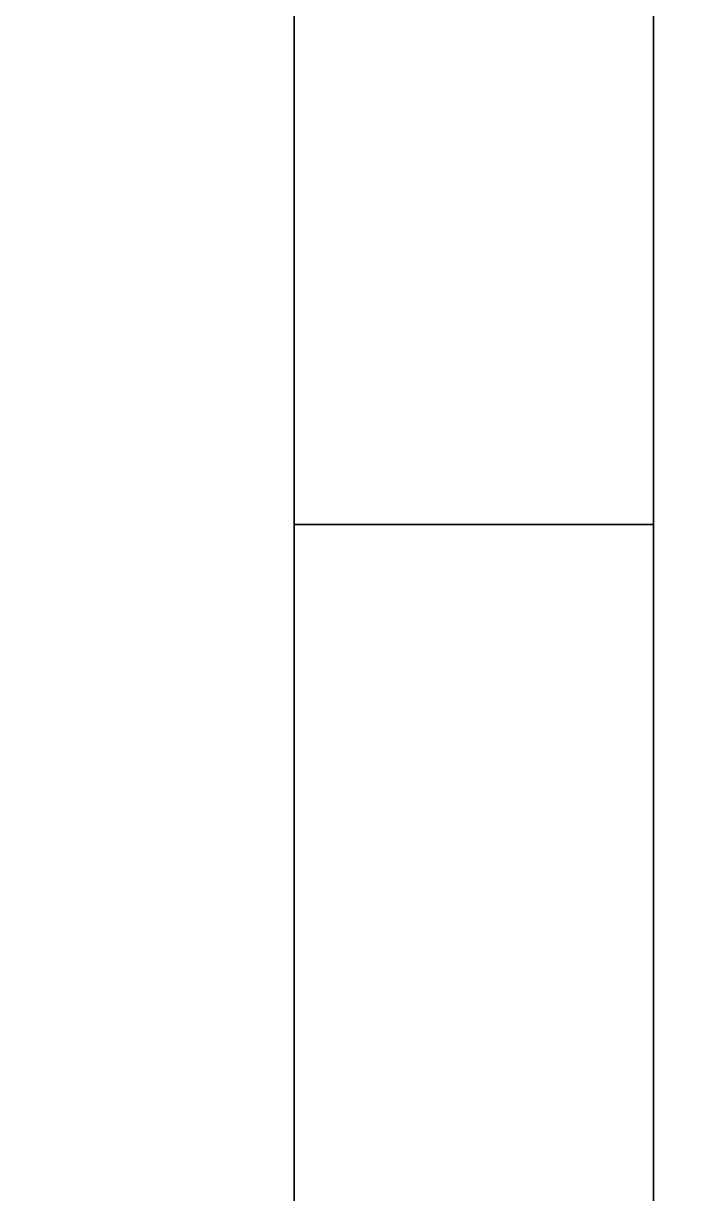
# Model space of a CAD drawing. Extents: x -100 to 4856, y -100 to 4830.
# Drawn here: x 1792.9 to 1826.6, y 388.5 to 447.1 of the extents above; entities that cross this region are included whole.
import ezdxf

# ---------------------------------------------------------------- set-up
doc = ezdxf.new("R2010")
doc.units = 0
for name, color, linetype in [('LAYER0', 7, 'CONTINUOUS'), ('LAYER1209', 7, 'CONTINUOUS'), ('LAYER835', 7, 'CONTINUOUS'), ('LAYER841', 7, 'CONTINUOUS'), ('LAYER844', 7, 'CONTINUOUS'), ('LAYER851', 7, 'CONTINUOUS'), ('LAYER991', 7, 'CONTINUOUS'), ('LAYER992', 7, 'CONTINUOUS')]:
    doc.layers.add(name, color=color, linetype=linetype)

msp = doc.modelspace()

# ---------------------------------------------------------------- linework, layer by layer
at = {"layer": 'LAYER0', "invisible_edges": 1}
for points in [[(4856, 4830, -5), (-100, -100, -5), (-100, 4830, -5), (4856, 4830, -5)], [(-100, -100, -5), (4856, 4830, -5), (4856, -100, -5), (-100, -100, -5)], [(4856, -100), (-100, 4830), (-100, -100), (4856, -100)], [(-100, 4830), (4856, -100), (4856, 4830), (-100, 4830)]]:
    msp.add_3dface(points, dxfattribs=at)
at = {"layer": 'LAYER1209', "invisible_edges": 1}
for points in [[(1824.5, 44.6, 1984), (1040.5, 520, 1984), (1040.5, 44.6, 1984), (1824.5, 44.6, 1984)], [(1040.5, 520, 1984), (1824.5, 44.6, 1984), (1824.5, 520, 1984), (1040.5, 520, 1984)], [(1824.5, 520, 1966), (1040.5, 44.6, 1966), (1040.5, 520, 1966), (1824.5, 520, 1966)], [(1040.5, 44.6, 1966), (1824.5, 520, 1966), (1824.5, 44.6, 1966), (1040.5, 44.6, 1966)], [(1824.5, 44.6, 1984), (1824.5, 520, 1966), (1824.5, 520, 1984), (1824.5, 44.6, 1984)], [(1824.5, 520, 1966), (1824.5, 44.6, 1984), (1824.5, 44.6, 1966), (1824.5, 520, 1966)]]:
    msp.add_3dface(points, dxfattribs=at)
at = {"layer": 'LAYER835', "invisible_edges": 1}
for points in [[(1824.5, 44.6, 866), (1040.5, 520, 866), (1040.5, 44.6, 866), (1824.5, 44.6, 866)], [(1040.5, 520, 866), (1824.5, 44.6, 866), (1824.5, 520, 866), (1040.5, 520, 866)], [(1824.5, 520, 848), (1040.5, 44.6, 848), (1040.5, 520, 848), (1824.5, 520, 848)], [(1040.5, 44.6, 848), (1824.5, 520, 848), (1824.5, 44.6, 848), (1040.5, 44.6, 848)], [(1824.5, 44.6, 866), (1824.5, 520, 848), (1824.5, 520, 866), (1824.5, 44.6, 866)], [(1824.5, 520, 848), (1824.5, 44.6, 866), (1824.5, 44.6, 848), (1824.5, 520, 848)]]:
    msp.add_3dface(points, dxfattribs=at)
at = {"layer": 'LAYER841', "invisible_edges": 1}
for points in [[(1824.5, 20, 2540), (1824.5, 580), (1824.5, 20), (1824.5, 20, 2540)], [(1824.5, 580), (1824.5, 20, 2540), (1824.5, 580, 2540), (1824.5, 580)], [(1842.5, 20), (1824.5, 580), (1842.5, 580), (1842.5, 20)], [(1824.5, 580), (1842.5, 20), (1824.5, 20), (1824.5, 580)], [(1824.5, 20, 2540), (1842.5, 580, 2540), (1824.5, 580, 2540), (1824.5, 20, 2540)], [(1842.5, 580, 2540), (1824.5, 20, 2540), (1842.5, 20, 2540), (1842.5, 580, 2540)]]:
    msp.add_3dface(points, dxfattribs=at)
at = {"layer": 'LAYER844', "invisible_edges": 1}
for points in [[(1040.5, 20, 80), (1824.5, 580, 80), (1824.5, 20, 80), (1040.5, 20, 80)], [(1824.5, 580, 80), (1040.5, 20, 80), (1040.5, 580, 80), (1824.5, 580, 80)], [(1040.5, 580, 98), (1824.5, 20, 98), (1824.5, 580, 98), (1040.5, 580, 98)], [(1824.5, 20, 98), (1040.5, 580, 98), (1040.5, 20, 98), (1824.5, 20, 98)], [(1824.5, 20, 98), (1824.5, 580, 80), (1824.5, 580, 98), (1824.5, 20, 98)], [(1824.5, 580, 80), (1824.5, 20, 98), (1824.5, 20, 80), (1824.5, 580, 80)]]:
    msp.add_3dface(points, dxfattribs=at)
at = {"layer": 'LAYER851', "invisible_edges": 1}
for points in [[(1824.5, 20, 2539), (1040.5, 580, 2539), (1040.5, 20, 2539), (1824.5, 20, 2539)], [(1040.5, 580, 2539), (1824.5, 20, 2539), (1824.5, 580, 2539), (1040.5, 580, 2539)], [(1824.5, 580, 2521), (1040.5, 20, 2521), (1040.5, 580, 2521), (1824.5, 580, 2521)], [(1040.5, 20, 2521), (1824.5, 580, 2521), (1824.5, 20, 2521), (1040.5, 20, 2521)], [(1824.5, 20, 2539), (1824.5, 580, 2521), (1824.5, 580, 2539), (1824.5, 20, 2539)], [(1824.5, 580, 2521), (1824.5, 20, 2539), (1824.5, 20, 2521), (1824.5, 580, 2521)]]:
    msp.add_3dface(points, dxfattribs=at)
at = {"layer": 'LAYER991', "invisible_edges": 1}
for points in [[(1788.5, 102, 848), (1806.5, 502, 848), (1788.5, 502, 848), (1788.5, 102, 848)], [(1806.5, 502, 848), (1788.5, 102, 848), (1806.5, 102, 848), (1806.5, 502, 848)], [(1806.5, 102, 98), (1788.5, 502, 98), (1806.5, 502, 98), (1806.5, 102, 98)], [(1788.5, 502, 98), (1806.5, 102, 98), (1788.5, 102, 98), (1788.5, 502, 98)], [(1806.5, 102, 98), (1806.5, 502, 848), (1806.5, 102, 848), (1806.5, 102, 98)], [(1806.5, 502, 848), (1806.5, 102, 98), (1806.5, 502, 98), (1806.5, 502, 848)]]:
    msp.add_3dface(points, dxfattribs=at)
at = {"layer": 'LAYER992', "invisible_edges": 1}
for points in [[(1806.5, 422, 848), (1824.5, 502, 848), (1806.5, 502, 848), (1806.5, 422, 848)], [(1824.5, 502, 848), (1806.5, 422, 848), (1824.5, 422, 848), (1824.5, 502, 848)], [(1824.5, 422, 98), (1806.5, 502, 98), (1824.5, 502, 98), (1824.5, 422, 98)], [(1806.5, 502, 98), (1824.5, 422, 98), (1806.5, 422, 98), (1806.5, 502, 98)], [(1806.5, 502, 98), (1806.5, 422, 848), (1806.5, 502, 848), (1806.5, 502, 98)], [(1806.5, 422, 848), (1806.5, 502, 98), (1806.5, 422, 98), (1806.5, 422, 848)], [(1824.5, 422, 98), (1824.5, 502, 848), (1824.5, 422, 848), (1824.5, 422, 98)], [(1824.5, 502, 848), (1824.5, 422, 98), (1824.5, 502, 98), (1824.5, 502, 848)], [(1806.5, 422, 848), (1824.5, 422, 98), (1824.5, 422, 848), (1806.5, 422, 848)], [(1824.5, 422, 98), (1806.5, 422, 848), (1806.5, 422, 98), (1824.5, 422, 98)]]:
    msp.add_3dface(points, dxfattribs=at)

doc.saveas('drawing.dxf')
